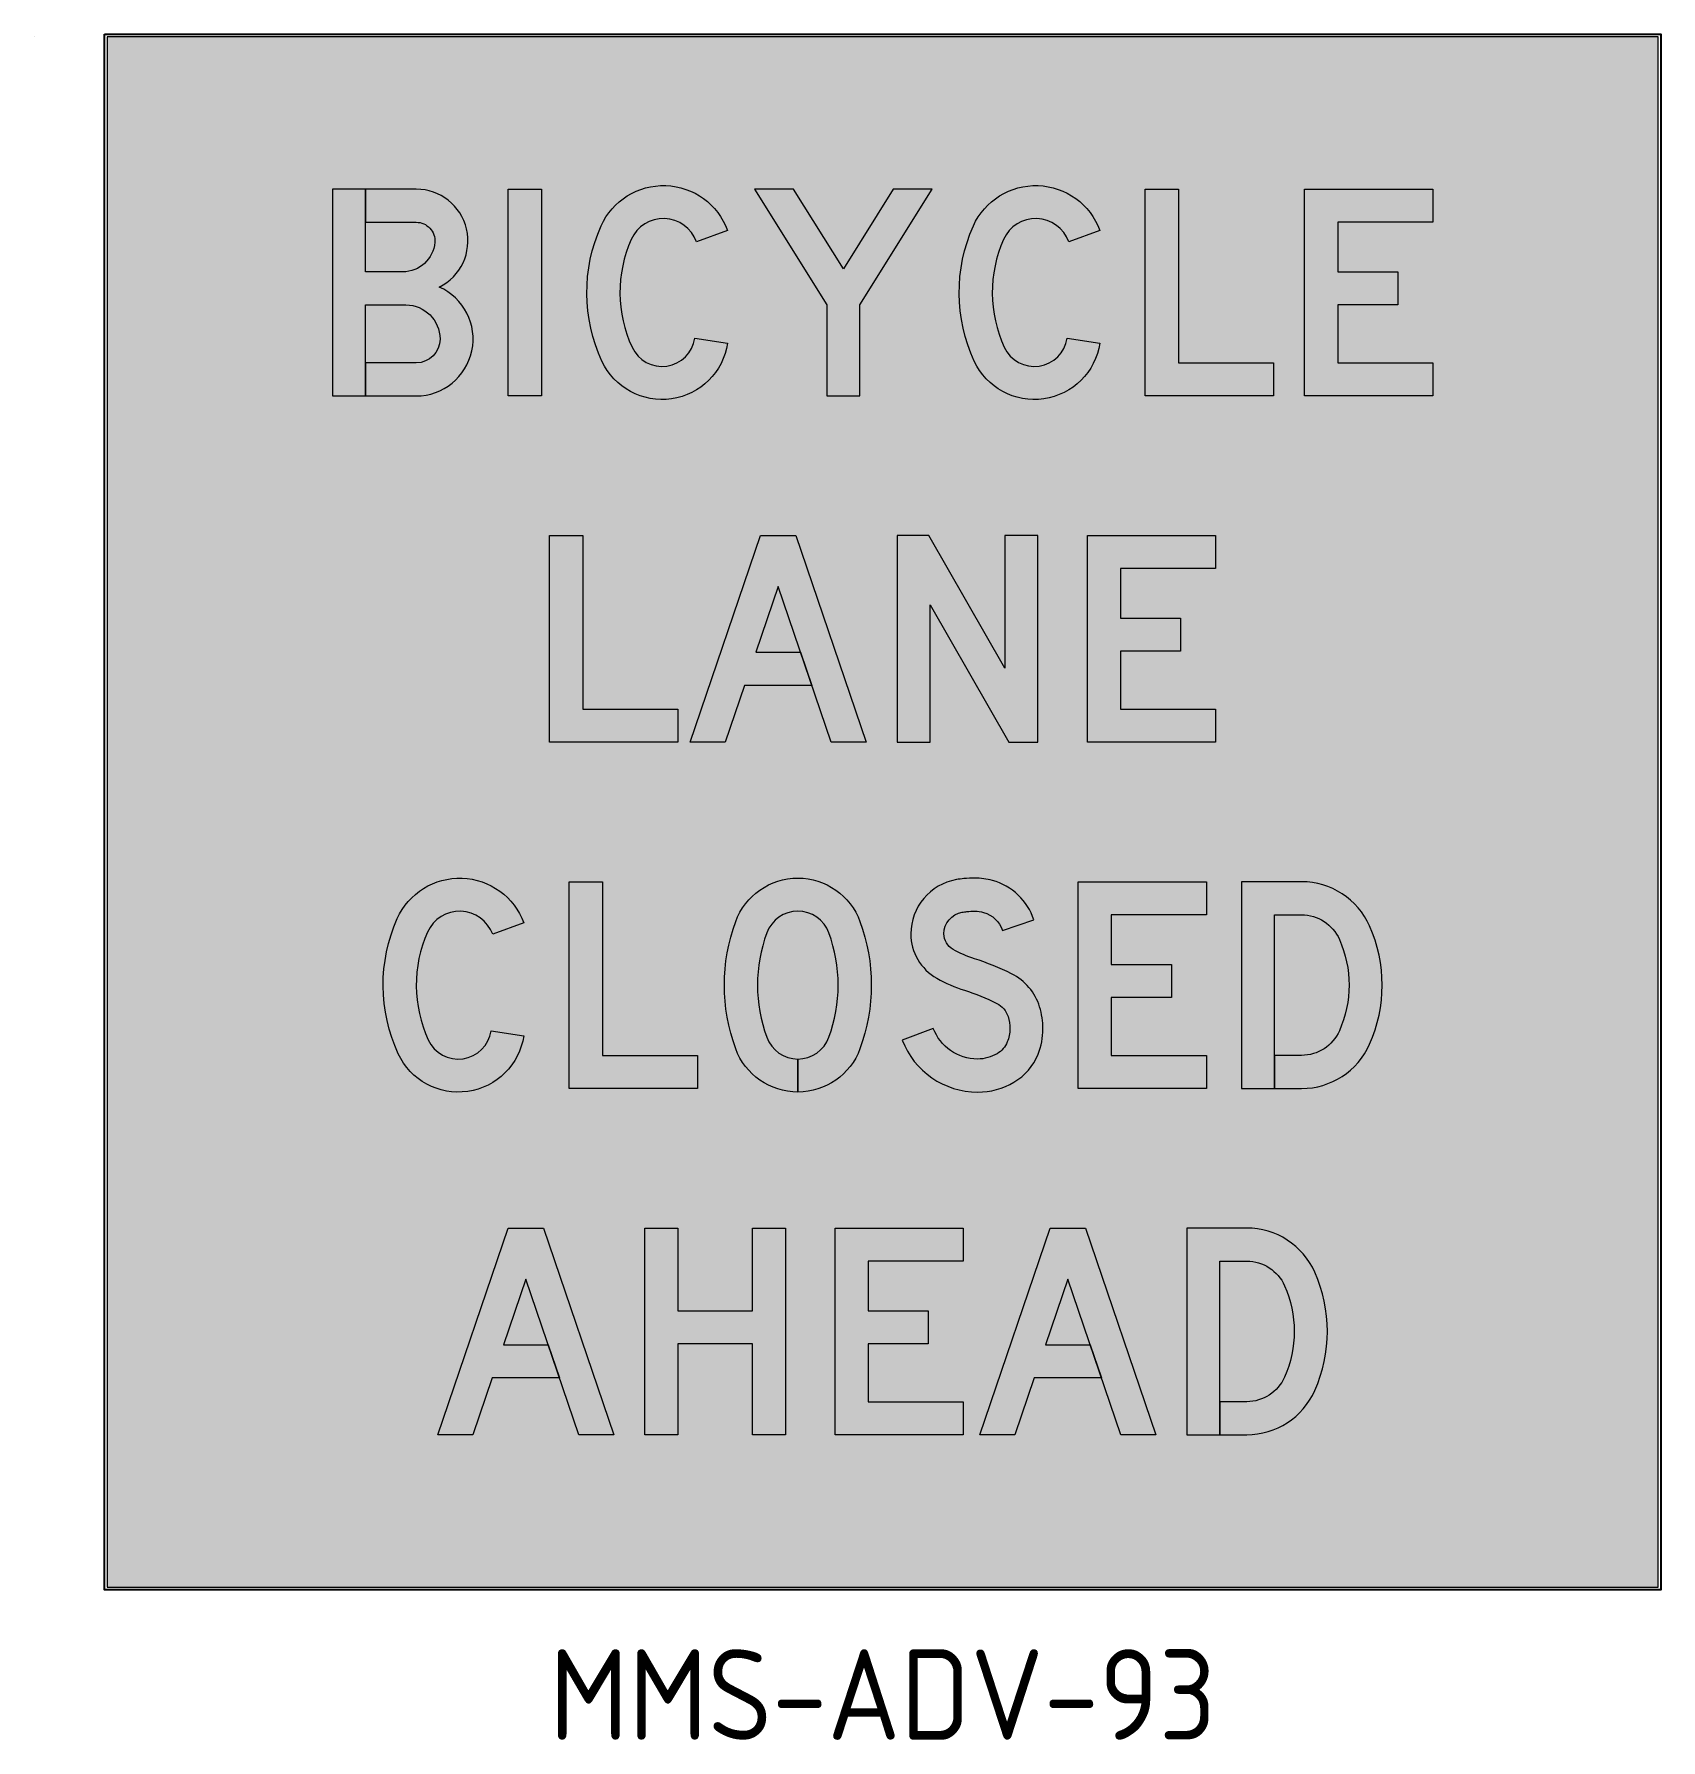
# Model space of a CAD drawing. Header units: millimetres. Extents: x 295.4 to 358.3, y -5.8 to 60.2.
import ezdxf

# ---------------------------------------------------------------- set-up
doc = ezdxf.new("R2010")
doc.units = ezdxf.units.MM
doc.layers.add('DIM', color=1, linetype='Continuous')
doc.layers.add('L18', color=4, linetype='Continuous')
doc.layers.add('GSCOLORFILL', color=7, linetype='Continuous', lineweight=0)
doc.layers.add('GSDIMS', color=1, linetype='Continuous', lineweight=0)
doc.styles.add('T35', font='isocp2.shx', dxfattribs={"height": 3.5})

# ---------------------------------------------------------------- blocks, each defined once
blk = doc.blocks.new('*U32')
at = {"layer": 'GSCOLORFILL', "true_color": 0xfedb00, "transparency": 33554687}
blk.add_hatch(color=40, dxfattribs=at).paths.add_polyline_path([(-300, -300), (300, -300), (300, 300), (-300, 300)])
at = {"layer": 'GSCOLORFILL', "color": 40, "linetype": 'Continuous', "true_color": 0xfedb00, "transparency": 33554687}
blk.add_lwpolyline([(-300, -300), (300, -300), (300, 300), (-300, 300), (-300, -300)], close=True, dxfattribs=at)
blk.add_lwpolyline([(-300, -300), (300, -300), (300, 300), (-300, 300), (-300, -300)], close=True, dxfattribs=at)
blk = doc.blocks.new('*U27')
at = {"layer": 'GSCOLORFILL', "linetype": 'Continuous'}
blk.add_hatch(color=0, dxfattribs=at).paths.add_polyline_path([(0, 0), (68, 200), (102, 200), (170, 0), (136.2009704281322, 0), (85, 150.5910894945062), (63.37275643622598, 86.9815496010532), (106.6166813670329, 86.9815496010532), (117.4966813670329, 54.9815496010532), (52.49275643622593, 54.9815496010532), (33.79902957186789, 0)])
at = {"layer": 'GSCOLORFILL', "color": 0}
blk.add_lwpolyline([(0, 0), (68, 200), (102, 200), (170, 0), (136.2009704281322, 0), (85, 150.5910894945062), (63.37275643622598, 86.9815496010532), (106.6166813670329, 86.9815496010532), (117.4966813670329, 54.9815496010532), (52.49275643622593, 54.9815496010532), (33.79902957186789, 0)], close=True, dxfattribs=at)
blk = doc.blocks.new('*U28')
at = {"layer": 'GSCOLORFILL', "linetype": 'Continuous'}
blk.add_hatch(color=0, dxfattribs=at).paths.add_polyline_path([(104, 88), (104, 0), (136, 0), (136, 200), (104, 200), (104, 120), (32, 120), (32, 200), (0, 200), (0, 0), (32, 0), (32, 88)])
at = {"layer": 'GSCOLORFILL', "color": 0}
blk.add_lwpolyline([(0, 200), (32, 200), (32, 120), (104, 120), (104, 200), (136, 200), (136, 0), (104, 0), (104, 88), (32, 88), (32, 0), (0, 0)], close=True, dxfattribs=at)
blk = doc.blocks.new('*U29')
at = {"layer": 'GSCOLORFILL', "linetype": 'Continuous'}
blk.add_hatch(color=0, dxfattribs=at).paths.add_polyline_path([(124, 168), (32, 168), (32, 120), (90.15557582658448, 120), (90.15557582658454, 88), (32, 88), (32, 32), (124, 32), (124, 0), (0, 0), (0, 200), (124, 200)])
at = {"layer": 'GSCOLORFILL', "color": 0}
blk.add_lwpolyline([(124, 168), (32, 168), (32, 120), (90.15557582658448, 120), (90.15557582658454, 88), (32, 88), (32, 32), (124, 32), (124, 0), (0, 0), (0, 200), (124, 200)], close=True, dxfattribs=at)
blk = doc.blocks.new('*U30')
at = {"layer": 'GSCOLORFILL', "linetype": 'Continuous'}
blk.add_hatch(color=0, dxfattribs=at).paths.add_polyline_path([(0, 0), (68, 200), (102, 200), (170, 0), (136.2009704281322, 0), (85, 150.5910894945062), (63.37275643622598, 86.9815496010532), (106.6166813670329, 86.9815496010532), (117.4966813670329, 54.9815496010532), (52.49275643622593, 54.9815496010532), (33.79902957186789, 0)])
at = {"layer": 'GSCOLORFILL', "color": 0}
blk.add_lwpolyline([(0, 0), (68, 200), (102, 200), (170, 0), (136.2009704281322, 0), (85, 150.5910894945062), (63.37275643622598, 86.9815496010532), (106.6166813670329, 86.9815496010532), (117.4966813670329, 54.9815496010532), (52.49275643622593, 54.9815496010532), (33.79902957186789, 0)], close=True, dxfattribs=at)
blk = doc.blocks.new('*U31')
at = {"layer": 'GSCOLORFILL', "linetype": 'Continuous'}
blk.add_hatch(color=0, dxfattribs=at).paths.add_polyline_path([(32, 168), (58.06346010171023, 168, -0.2964931262111151), (94.62198769690465, 144.2318840579709, -0.212019282081777), (94.62198769690458, 55.76811594202892, -0.2964931262111143), (58.06346010171029, 32), (32.00999999999999, 31.99999999999999), (32.00999999999999, 0), (58.06346010171028, 0, 0.2964931262111141), (123.8688097730599, 42.78260869565198, 0.2120192820817773), (123.8688097730601, 157.2173913043477, 0.2964931262111152), (58.06346010171021, 200), (0, 200), (0, 0), (32, 0)])
at = {"layer": 'GSCOLORFILL', "color": 0}
blk.add_lwpolyline([(32.00999999999999, 31.99999999999999), (32.00999999999999, 0), (58.06346010171023, 0, 0.2964931262111147), (123.86880977306, 42.78260869565205, 0.2120192820817774), (123.8688097730601, 157.2173913043478, 0.2964931262111148), (58.06346010171023, 200), (0, 200), (0, 0), (32, 0), (32, 168), (58.06346010171023, 168, -0.2964931262111147), (94.62198769690463, 144.231884057971, -0.2120192820817771), (94.62198769690457, 55.76811594202893, -0.2964931262111147), (58.06346010171023, 32)], format="xyb", close=True, dxfattribs=at)
blk = doc.blocks.new('*U26')
at = {"layer": 'GSCOLORFILL', "color": 28}
for name, p, xscale, yscale, zscale in [('*U27', (0, 0), 0.3999999999999999, 0.3999999999999999, 0.3999999999999999), ('*U28', (80, 0), 0.4, 0.4, 0.4), ('*U29', (153.6, 0), 0.3999999999999999, 0.3999999999999999, 0.3999999999999999), ('*U30', (209.6, 0), 0.3999999999999999, 0.3999999999999999, 0.3999999999999999), ('*U31', (289.6, 0), 0.4, 0.4, 0.4)]:
    blk.add_blockref(name, p, dxfattribs=dict(at, xscale=xscale, yscale=yscale, zscale=zscale))
blk = doc.blocks.new('*U25')
at = {"layer": 'GSCOLORFILL'}
blk.add_blockref('*U26', (-172, 0), dxfattribs=at)
blk = doc.blocks.new('*U13')
at = {"layer": 'GSCOLORFILL', "linetype": 'Continuous'}
blk.add_hatch(color=0, dxfattribs=at).paths.add_polyline_path([(32, 32), (124, 32), (124, 0), (0, 0), (0, 200), (32, 200)])
at = {"layer": 'GSCOLORFILL', "color": 0}
blk.add_lwpolyline([(32, 32), (124, 32), (124, 0), (0, 0), (0, 200), (32, 200)], close=True, dxfattribs=at)
blk = doc.blocks.new('*U14')
at = {"layer": 'GSCOLORFILL', "linetype": 'Continuous'}
blk.add_hatch(color=0, dxfattribs=at).paths.add_polyline_path([(0, 0), (68, 200), (102, 200), (170, 0), (136.2009704281322, 0), (85, 150.5910894945062), (63.37275643622598, 86.9815496010532), (106.6166813670329, 86.9815496010532), (117.4966813670329, 54.9815496010532), (52.49275643622593, 54.9815496010532), (33.79902957186789, 0)])
at = {"layer": 'GSCOLORFILL', "color": 0}
blk.add_lwpolyline([(0, 0), (68, 200), (102, 200), (170, 0), (136.2009704281322, 0), (85, 150.5910894945062), (63.37275643622598, 86.9815496010532), (106.6166813670329, 86.9815496010532), (117.4966813670329, 54.9815496010532), (52.49275643622593, 54.9815496010532), (33.79902957186789, 0)], close=True, dxfattribs=at)
blk = doc.blocks.new('*U15')
at = {"layer": 'GSCOLORFILL', "linetype": 'Continuous'}
blk.add_hatch(color=0, dxfattribs=at).paths.add_polyline_path([(104, 71.49806198638845), (30.57032113507903, 200), (0, 200), (0, 0), (32, 0), (32, 133), (108, 0), (136, 0), (136, 200), (104, 200)])
at = {"layer": 'GSCOLORFILL', "color": 0}
blk.add_lwpolyline([(136, 0), (136, 200), (104, 200), (104, 71.49806198638845), (30.57032113507904, 200), (0, 200), (0, 0), (32, 0), (32, 133), (108, 0)], close=True, dxfattribs=at)
blk = doc.blocks.new('*U16')
at = {"layer": 'GSCOLORFILL', "linetype": 'Continuous'}
blk.add_hatch(color=0, dxfattribs=at).paths.add_polyline_path([(124, 168), (32, 168), (32, 120), (90.15557582658448, 120), (90.15557582658454, 88), (32, 88), (32, 32), (124, 32), (124, 0), (0, 0), (0, 200), (124, 200)])
at = {"layer": 'GSCOLORFILL', "color": 0}
blk.add_lwpolyline([(124, 168), (32, 168), (32, 120), (90.15557582658448, 120), (90.15557582658454, 88), (32, 88), (32, 32), (124, 32), (124, 0), (0, 0), (0, 200), (124, 200)], close=True, dxfattribs=at)
blk = doc.blocks.new('*U12')
at = {"layer": 'GSCOLORFILL', "color": 28}
for name, p, xscale, yscale, zscale in [('*U13', (0, 0), 0.4, 0.4, 0.4), ('*U14', (54.4, 0), 0.3999999999999999, 0.3999999999999999, 0.3999999999999999), ('*U15', (134.4, 0), 0.4000000000000001, 0.4000000000000001, 0.4000000000000001), ('*U16', (208, 0), 0.4, 0.4, 0.4)]:
    blk.add_blockref(name, p, dxfattribs=dict(at, xscale=xscale, yscale=yscale, zscale=zscale))
blk = doc.blocks.new('*U11')
at = {"layer": 'GSCOLORFILL'}
blk.add_blockref('*U12', (-128.8, 0), dxfattribs=at)
blk = doc.blocks.new('*U4')
at = {"layer": 'GSCOLORFILL', "linetype": 'Continuous'}
blk.add_hatch(color=0, dxfattribs=at).paths.add_polyline_path([(32.00999999999999, 200), (32.00999999999999, 168), (80.99999999999999, 168, -0.4369501879659429), (98.94666654943713, 148.6153846153846, -0.3918366946533311), (68.03851860318424, 120), (32, 120), (32, 200), (0, 200), (0, 0), (32, -2.807082412879408e-15), (32, 88), (71, 88, -0.4142135623730954), (104, 54.99999999999998, -0.4142135623730949), (81.00000000000003, 32), (32.00999999999999, 32), (32.00999999999999, -2.807959626133432e-15), (80.99999999999996, -7.105427357601002e-15, 0.8101203806570804), (103.3296878269436, 105.2631578947368, 0.7917000734326471), (80.99999999999994, 200)])
at = {"layer": 'GSCOLORFILL', "color": 0}
blk.add_lwpolyline([(32, 87.99999999999999), (71, 88, -0.4142135623730948), (104, 55.00000000000001, -0.4142135623730953), (81, 31.99999999999999), (32.00999999999999, 32), (32.00999999999999, -2.807959626133432e-15), (81, -7.105427357601002e-15, 0.8101203806570794), (103.3296878269435, 105.2631578947368, 0.7917000734326467), (81, 200), (32.00999999999999, 200), (32.00999999999999, 168), (81, 168, -0.4369501879659418), (98.94666654943711, 148.6153846153846, -0.3918366946533313), (68.03851860318423, 120), (32, 120), (32, 200), (0, 200), (0, 0), (32, -2.807082412879408e-15)], format="xyb", close=True, dxfattribs=at)
blk = doc.blocks.new('*U5')
at = {"layer": 'GSCOLORFILL', "linetype": 'Continuous'}
blk.add_hatch(color=0, dxfattribs=at).paths.add_polyline_path([(0, 200), (32, 200), (32, 0), (0, 0)])
at = {"layer": 'GSCOLORFILL', "color": 0}
blk.add_lwpolyline([(0, 200), (32, 200), (32, 0), (0, 0)], close=True, dxfattribs=at)
blk = doc.blocks.new('*U6')
at = {"layer": 'GSCOLORFILL', "linetype": 'Continuous'}
blk.add_hatch(color=0, dxfattribs=at).paths.add_polyline_path([(105.9343437474559, 149.1418350505327), (136, 160.0988562745634, 0.6740116141040616), (13.72124205111108, 164.4021739130434, 0.2166768782576796), (14.62675417347882, 33.60638297872345, 0.7444135620073885), (136, 51.04683606026732), (104.3509964946425, 55.77341803013366, -0.7444135620073867), (43.66437358138194, 47.05319148936167, -0.2166768782576799), (42.94225631924041, 151.3586956521739, -0.6740116141040625)])
at = {"layer": 'GSCOLORFILL', "color": 0}
blk.add_lwpolyline([(136, 51.04683606026732, -0.744413562007387), (14.6267541734789, 33.60638297872336, -0.2166768782576799), (13.72124205111101, 164.4021739130435, -0.674011614104063), (136, 160.0988562745634), (105.934343747456, 149.1418350505327, 0.6740116141040626), (42.94225631924041, 151.3586956521739, 0.21667687825768), (43.66437358138194, 47.05319148936167, 0.744413562007387), (104.3509964946425, 55.77341803013366)], format="xyb", close=True, dxfattribs=at)
blk = doc.blocks.new('*U7')
at = {"layer": 'GSCOLORFILL', "linetype": 'Continuous'}
blk.add_hatch(color=0, dxfattribs=at).paths.add_polyline_path([(86, 122.7774792451623), (37.73592452822641, 200), (0, 200), (70, 87.99999999999996), (70, 0), (102, 0), (102, 87.99999999999997), (172, 200), (134.2640754717736, 200)])
at = {"layer": 'GSCOLORFILL', "color": 0}
blk.add_lwpolyline([(70, 0), (102, 0), (102, 87.99999999999997), (172, 200), (134.2640754717736, 200), (86, 122.7774792451623), (37.73592452822641, 200), (0, 200), (70, 87.99999999999997)], close=True, dxfattribs=at)
blk = doc.blocks.new('*U8')
at = {"layer": 'GSCOLORFILL', "linetype": 'Continuous'}
blk.add_hatch(color=0, dxfattribs=at).paths.add_polyline_path([(105.9343437474559, 149.1418350505327), (136, 160.0988562745634, 0.6740116141040616), (13.72124205111108, 164.4021739130434, 0.2166768782576796), (14.62675417347882, 33.60638297872345, 0.7444135620073885), (136, 51.04683606026732), (104.3509964946425, 55.77341803013366, -0.7444135620073867), (43.66437358138194, 47.05319148936167, -0.2166768782576799), (42.94225631924041, 151.3586956521739, -0.6740116141040625)])
at = {"layer": 'GSCOLORFILL', "color": 0}
blk.add_lwpolyline([(136, 51.04683606026732, -0.744413562007387), (14.6267541734789, 33.60638297872336, -0.2166768782576799), (13.72124205111101, 164.4021739130435, -0.674011614104063), (136, 160.0988562745634), (105.934343747456, 149.1418350505327, 0.6740116141040626), (42.94225631924041, 151.3586956521739, 0.21667687825768), (43.66437358138194, 47.05319148936167, 0.744413562007387), (104.3509964946425, 55.77341803013366)], format="xyb", close=True, dxfattribs=at)
blk = doc.blocks.new('*U9')
at = {"layer": 'GSCOLORFILL', "linetype": 'Continuous'}
blk.add_hatch(color=0, dxfattribs=at).paths.add_polyline_path([(32, 32), (124, 32), (124, 0), (0, 0), (0, 200), (32, 200)])
at = {"layer": 'GSCOLORFILL', "color": 0}
blk.add_lwpolyline([(32, 32), (124, 32), (124, 0), (0, 0), (0, 200), (32, 200)], close=True, dxfattribs=at)
blk = doc.blocks.new('*U10')
at = {"layer": 'GSCOLORFILL', "linetype": 'Continuous'}
blk.add_hatch(color=0, dxfattribs=at).paths.add_polyline_path([(124, 168), (32, 168), (32, 120), (90.15557582658448, 120), (90.15557582658454, 88), (32, 88), (32, 32), (124, 32), (124, 0), (0, 0), (0, 200), (124, 200)])
at = {"layer": 'GSCOLORFILL', "color": 0}
blk.add_lwpolyline([(124, 168), (32, 168), (32, 120), (90.15557582658448, 120), (90.15557582658454, 88), (32, 88), (32, 32), (124, 32), (124, 0), (0, 0), (0, 200), (124, 200)], close=True, dxfattribs=at)
blk = doc.blocks.new('*U3')
at = {"layer": 'GSCOLORFILL', "color": 28}
for name, p, xscale, yscale, zscale in [('*U4', (0, 0), 0.4000000000000001, 0.4000000000000001, 0.4000000000000001), ('*U5', (68, 0), 0.4, 0.4, 0.4), ('*U6', (98.4, 0), 0.4, 0.4, 0.4), ('*U7', (163.2, 0), 0.3999999999999999, 0.3999999999999999, 0.3999999999999999), ('*U8', (242.4, 0), 0.4000000000000001, 0.4000000000000001, 0.4000000000000001), ('*U9', (314.4, 0), 0.4, 0.4, 0.4), ('*U10', (376.0000000000001, 0), 0.4, 0.4, 0.4)]:
    blk.add_blockref(name, p, dxfattribs=dict(at, xscale=xscale, yscale=yscale, zscale=zscale))
blk = doc.blocks.new('*U2')
at = {"layer": 'GSCOLORFILL'}
blk.add_blockref('*U3', (-212.8, 0), dxfattribs=at)
blk = doc.blocks.new('*U19')
at = {"layer": 'GSCOLORFILL', "linetype": 'Continuous'}
blk.add_hatch(color=0, dxfattribs=at).paths.add_polyline_path([(105.9343437474559, 149.1418350505327), (136, 160.0988562745634, 0.6740116141040616), (13.72124205111108, 164.4021739130434, 0.2166768782576796), (14.62675417347882, 33.60638297872345, 0.7444135620073885), (136, 51.04683606026732), (104.3509964946425, 55.77341803013366, -0.7444135620073867), (43.66437358138194, 47.05319148936167, -0.2166768782576799), (42.94225631924041, 151.3586956521739, -0.6740116141040625)])
at = {"layer": 'GSCOLORFILL', "color": 0}
blk.add_lwpolyline([(136, 51.04683606026732, -0.744413562007387), (14.6267541734789, 33.60638297872336, -0.2166768782576799), (13.72124205111101, 164.4021739130435, -0.674011614104063), (136, 160.0988562745634), (105.934343747456, 149.1418350505327, 0.6740116141040626), (42.94225631924041, 151.3586956521739, 0.21667687825768), (43.66437358138194, 47.05319148936167, 0.744413562007387), (104.3509964946425, 55.77341803013366)], format="xyb", close=True, dxfattribs=at)
blk = doc.blocks.new('*U20')
at = {"layer": 'GSCOLORFILL', "linetype": 'Continuous'}
blk.add_hatch(color=0, dxfattribs=at).paths.add_polyline_path([(32, 32), (124, 32), (124, 0), (0, 0), (0, 200), (32, 200)])
at = {"layer": 'GSCOLORFILL', "color": 0}
blk.add_lwpolyline([(32, 32), (124, 32), (124, 0), (0, 0), (0, 200), (32, 200)], close=True, dxfattribs=at)
blk = doc.blocks.new('*U21')
at = {"layer": 'GSCOLORFILL', "linetype": 'Continuous'}
blk.add_hatch(color=0, dxfattribs=at).paths.add_polyline_path([(101.0512661177568, 49.50357309305572, -0.3147395270879071), (71.00999999999999, 28.50000156250002), (71.00999999999999, -3.499999218750006, 0.3147824596861237), (131.1025322355135, 38.50714618611157, 0.1772151898734178), (131.1025322355134, 161.4928538138884, 0.6989247311827952), (10.89746776448658, 161.4928538138884, 0.177215189873418), (10.89746776448658, 38.5071461861115, 0.3148253933391205), (71, -3.500000000000007), (71, 28.49999999999998, -0.3148253933391204), (40.9487338822433, 49.50357309305575, -0.1772151898734182), (40.94873388224337, 150.4964269069443, -0.6989247311827943), (101.0512661177567, 150.4964269069442, -0.177215189873418)])
at = {"layer": 'GSCOLORFILL', "color": 0}
blk.add_lwpolyline([(71, -3.500000000000014, -0.3148253933391205), (10.89746776448658, 38.50714618611151, -0.1772151898734181), (10.89746776448658, 161.4928538138885, -0.6989247311827952), (131.1025322355134, 161.4928538138885, -0.1772151898734181), (131.1025322355134, 38.50714618611145, -0.3147824596861233), (71.00999999999999, -3.499999218750009), (71.00999999999999, 28.50000156250001, 0.3147395270879066), (101.0512661177567, 49.50357309305571, 0.1772151898734181), (101.0512661177567, 150.4964269069442, 0.6989247311827952), (40.94873388224335, 150.4964269069442, 0.1772151898734181), (40.94873388224329, 49.50357309305573, 0.3148253933391204), (71, 28.49999999999998)], format="xyb", close=True, dxfattribs=at)
blk = doc.blocks.new('*U22')
at = {"layer": 'GSCOLORFILL'}
h = blk.add_hatch(color=0, dxfattribs=at)
edge = h.paths.add_edge_path()
edge.add_arc((70.1138021978752, 139.8349602439573), 31.66503975604266, 74.46761882983748, 89.99999999999949, ccw=False)
edge.add_arc((71.3696192161812, 144.3533723390851), 26.97535701145702, 18.43416843661788, 74.46761882983628, ccw=False)
edge.add_line((96.96080605563554, 152.8833806652067), (127.3188094182871, 163.002255693254))
edge.add_arc((71.36961921618015, 144.353372339084), 58.97535701145839, 18.43416843661881, 74.46761882983712)
edge.add_arc((70.11380219787513, 139.8349602439579), 63.66503975604209, 74.46761882983806, 90.00000000000007)
edge.add_arc((70.11380219787479, 87.17811100693781), 116.3218889930622, 89.9999999999999, 95.20208452342816)
edge.add_arc((67.43430500120193, 116.6089654807096), 86.76931042057018, 95.20208452342847, 100.0660043927367)
edge.add_arc((61.58281260194143, 149.5723280011554), 53.29061223869736, 100.0660043927364, 179.9999999999999)
edge.add_arc((57.59622376642022, 149.5723280011556), 49.30402340317619, 180.0000000000001, 240.52539161732)
edge.add_arc((102.7723739602681, 229.5035335058325), 141.1184131237858, 240.5253916173195, 252.4229875600029)
edge.add_arc((-5.154268137836397, -111.1985611304835), 216.269439725392, 63.49479254048009, 72.42298756000332, ccw=False)
edge.add_arc((81.8551508929528, 63.27562188433956), 21.3030848362331, 17.092358613638112, 63.49479254048032, ccw=False)
edge.add_arc((63.63858117502647, 57.67413260573686), 40.36141882497336, -3.979039320256561e-13, 17.092358613637316, ccw=False)
edge.add_arc((69.9103151940142, 57.67413260573653), 34.08968480598563, -21.835978028378975, 1.1368683772161603e-13, ccw=False)
edge.add_arc((80.10296240503372, 53.58993848622082), 23.10921583721245, 300.42010376624256, 338.164021971621, ccw=False)
edge.add_arc((72.8177436446915, 65.9973167222282), 37.49731672222823, 270, 300.4201037662423, ccw=False)
edge.add_arc((72.8177436446915, 74.31938926379084), 45.81938926379087, 200.6540005308843, 270, ccw=False)
edge.add_line((29.94328044301864, 58.15780401743604), (-1.13686837721616e-13, 46.87064510517077))
edge.add_arc((72.8177436446915, 74.31938926379081), 77.81938926379084, 200.6540005308842, 269.9999999999999)
edge.add_arc((72.81774364469143, 65.99731672222829), 69.49731672222832, 270, 300.4201037662423)
edge.add_arc((80.10296240503381, 53.58993848622094), 55.10921583721249, 300.4201037662422, 338.1640219716207)
edge.add_arc((69.91031519401427, 57.67413260573646), 66.08968480598561, 338.1640219716209, 360.0000000000001)
edge.add_arc((63.63858117502664, 57.67413260573625), 72.36141882497324, 2.475474397389851e-13, 17.0923586136379)
edge.add_arc((81.85515089295299, 63.27562188433996), 53.30308483623269, 17.09235861363737, 63.49479254047974)
edge.add_arc((-5.154268137833228, -111.1985611304757), 248.2694397253836, 63.49479254047985, 72.42298756000305)
edge.add_arc((102.7723739602719, 229.5035335058409), 109.118413123795, 240.5253916173198, 252.4229875600031, ccw=False)
edge.add_arc((57.59622376642032, 149.5723280011554), 17.30402340317605, 179.9999999999995, 240.52539161731931, ccw=False)
edge.add_arc((61.5828126019415, 149.5723280011556), 21.29061223869724, 100.06600439273649, 180.0000000000001, ccw=False)
edge.add_arc((67.4343050012016, 116.6089654807094), 54.76931042057032, 95.2020845234282, 100.06600439273637, ccw=False)
edge.add_arc((70.11380219787529, 87.17811100693291), 84.32188899306706, 89.99999999999989, 95.20208452342808, ccw=False)
at = {"layer": 'GSCOLORFILL', "color": 0}
blk.add_lwpolyline([(70.11380219787549, 171.5, -0.06787675261042452), (78.59315953967007, 170.3435695505434, -0.2494830365654269), (96.96080605563554, 152.8833806652067), (127.3188094182871, 163.002255693254, 0.2494830365654264), (87.1622135193237, 201.1749061075884, 0.06787675261042452), (70.11380219787503, 203.5, 0.02270227471950201), (59.56703468978424, 203.0208818389779, 0.02122604096759155), (52.26854324855611, 202.0426409332105, 0.3636441175402912), (8.292200363244035, 149.5723280011555, 0.2704077510795036), (33.33678063119186, 106.6495351923277, 0.0519597405227712), (60.15638590907122, 94.97367033413467, -0.03897631886995447), (91.36227347427217, 82.33962051430993, -0.2052815878054308), (102.2173258005502, 69.53687228439209, -0.07471806484743376), (103.9999999999998, 57.67413260573662, -0.09556678149168694), (101.5541485995273, 44.99444737401317, -0.1661941654668835), (91.8039988447623, 33.66202833871628, -0.1335177693873042), (72.81774364469152, 28.49999999999997, -0.3121642975364797), (29.94328044301864, 58.15780401743604), (-1.13686837721616e-13, 46.87064510517077, 0.3121642975364798), (72.8177436446914, -3.500000000000028, 0.1335177693873042), (108.0067626559153, 6.067274401056522, 0.1661941654668837), (131.2582269663246, 33.09202205901265, 0.09556678149168694), (135.9999999999999, 57.67413260573656, 0.07471806484743371), (132.8039568942247, 78.94208351750389, 0.2052815878054319), (105.6432062565885, 110.9762222482267, 0.03897631886995447), (69.81998392899993, 125.4796512773732, -0.05195974052277098), (49.08199018496828, 134.5078979602233, -0.2704077510795024), (40.29220036324426, 149.5723280011556, -0.3636441175402912), (57.86158500182569, 170.5352150791966, -0.02122604096759155), (62.46843668024741, 171.1526866203946, -0.02270227471950201)], format="xyb", close=True, dxfattribs=at)
blk = doc.blocks.new('*U23')
at = {"layer": 'GSCOLORFILL', "linetype": 'Continuous'}
blk.add_hatch(color=0, dxfattribs=at).paths.add_polyline_path([(124, 168), (32, 168), (32, 120), (90.15557582658448, 120), (90.15557582658454, 88), (32, 88), (32, 32), (124, 32), (124, 0), (0, 0), (0, 200), (124, 200)])
at = {"layer": 'GSCOLORFILL', "color": 0}
blk.add_lwpolyline([(124, 168), (32, 168), (32, 120), (90.15557582658448, 120), (90.15557582658454, 88), (32, 88), (32, 32), (124, 32), (124, 0), (0, 0), (0, 200), (124, 200)], close=True, dxfattribs=at)
blk = doc.blocks.new('*U24')
at = {"layer": 'GSCOLORFILL', "linetype": 'Continuous'}
blk.add_hatch(color=0, dxfattribs=at).paths.add_polyline_path([(32, 168), (58.06346010171023, 168, -0.2964931262111151), (94.62198769690465, 144.2318840579709, -0.212019282081777), (94.62198769690458, 55.76811594202892, -0.2964931262111143), (58.06346010171029, 32), (32.00999999999999, 31.99999999999999), (32.00999999999999, 0), (58.06346010171028, 0, 0.2964931262111141), (123.8688097730599, 42.78260869565198, 0.2120192820817773), (123.8688097730601, 157.2173913043477, 0.2964931262111152), (58.06346010171021, 200), (0, 200), (0, 0), (32, 0)])
at = {"layer": 'GSCOLORFILL', "color": 0}
blk.add_lwpolyline([(32.00999999999999, 31.99999999999999), (32.00999999999999, 0), (58.06346010171023, 0, 0.2964931262111147), (123.86880977306, 42.78260869565205, 0.2120192820817774), (123.8688097730601, 157.2173913043478, 0.2964931262111148), (58.06346010171023, 200), (0, 200), (0, 0), (32, 0), (32, 168), (58.06346010171023, 168, -0.2964931262111147), (94.62198769690463, 144.231884057971, -0.2120192820817771), (94.62198769690457, 55.76811594202893, -0.2964931262111147), (58.06346010171023, 32)], format="xyb", close=True, dxfattribs=at)
blk = doc.blocks.new('*U18')
at = {"layer": 'GSCOLORFILL', "color": 28}
for name, p, xscale, yscale, zscale in [('*U19', (0, 0), 0.4, 0.4, 0.4), ('*U20', (72, 0), 0.4, 0.4, 0.4), ('*U21', (132, 0), 0.4, 0.4, 0.4), ('*U22', (200.8, 0), 0.4000000000000002, 0.4000000000000002, 0.4000000000000002), ('*U23', (268.8000000000001, 0), 0.4, 0.4, 0.4), ('*U24', (332.0000000000001, 0), 0.4, 0.4, 0.4)]:
    blk.add_blockref(name, p, dxfattribs=dict(at, xscale=xscale, yscale=yscale, zscale=zscale))
blk = doc.blocks.new('*U17')
at = {"layer": 'GSCOLORFILL'}
blk.add_blockref('*U18', (-193.2, 0), dxfattribs=at)

msp = doc.modelspace()

# ---------------------------------------------------------------- linework, layer by layer
at = {"layer": 'GSDIMS', "linetype": 'Continuous', "transparency": 33554687}
msp.add_line((295.3664846662218, 60.09999945426907), (295.3664846662218, 60.09999945426907), dxfattribs=at)
at = {"layer": 'L18'}
msp.add_lwpolyline([(298.0849819033905, 60.19999945426908), (358.2849819033905, 60.19999945426908), (358.2849819033905, -5.457309271150734e-07), (298.0849819033905, -5.457309271150734e-07)], close=True, dxfattribs=at)

# ---------------------------------------------------------------- block references
at = {"layer": 'GSCOLORFILL', "xscale": 0.1, "yscale": 0.1, "zscale": 0.1}
for name, p in [('*U32', (328.1849819033905, 30.09999945426907)), ('*U2', (328.1849819033905, 46.19999945426908)), ('*U11', (328.1849819033905, 32.79999945426908)), ('*U17', (328.1849819033905, 19.39999945426908)), ('*U25', (328.1849819033905, 5.999999454269073))]:
    msp.add_blockref(name, p, dxfattribs=at)

# ---------------------------------------------------------------- texts
at = {"layer": 'DIM', "color": 3, "insert": (328.1854263675887, -2.300000545730882), "char_height": 3.5, "width": 16.42482756211029, "attachment_point": 2, "style": 'T35'}
msp.add_mtext('MMS-ADV-93', dxfattribs=at)

doc.saveas('drawing.dxf')
